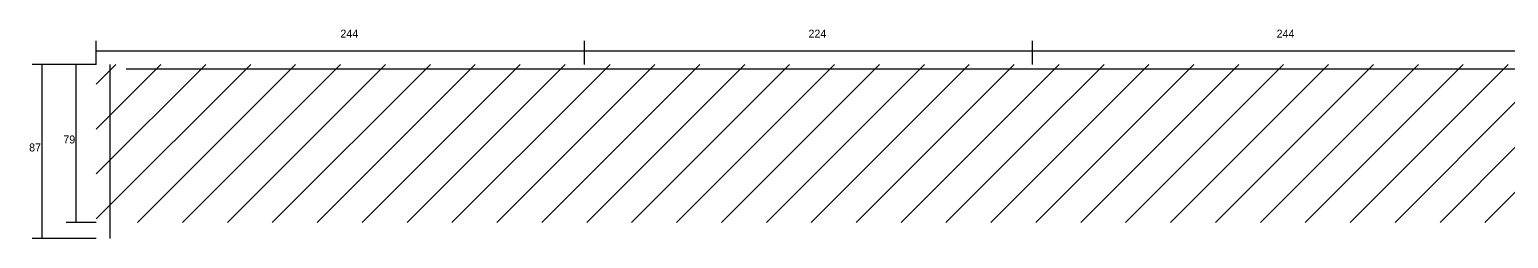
# Model space of a CAD drawing. Header units: metres. Extents: x -10353 to -7596, y 9675 to 10974.
# Drawn here: x -10353 to -9614, y 9719 to 9823 of the extents above; entities that cross this region are included whole.
import ezdxf

# ---------------------------------------------------------------- set-up
doc = ezdxf.new("R2010")
doc.units = ezdxf.units.M
for name, color, linetype in [('COTA', 241, 'Continuous'), ('Hachura', 253, 'Continuous'), ('SARR_2.2x7', 40, 'Continuous')]:
    doc.layers.add(name, color=color, linetype=linetype)

msp = doc.modelspace()

# ---------------------------------------------------------------- hatches: boundary and pattern name
at = {"layer": 'Hachura'}
h = msp.add_hatch(dxfattribs=at)
h.set_pattern_fill('ANSI31', scale=5)
h.paths.add_polyline_path([(-10319.8, 9805.8), (-10319.8, 9726.8), (-10075.8, 9726.8), (-10075.8, 9805.8)])
h = msp.add_hatch(dxfattribs=at)
h.set_pattern_fill('ANSI31', scale=5)
h.paths.add_polyline_path([(-9851.8, 9726.8), (-9851.8, 9805.8), (-10075.8, 9805.8), (-10075.8, 9726.8)])
h = msp.add_hatch(dxfattribs=at)
h.set_pattern_fill('ANSI31', scale=5)
h.paths.add_polyline_path([(-9851.8, 9726.8), (-9607.8, 9726.8), (-9607.8, 9805.8), (-9851.8, 9805.8)])

# ---------------------------------------------------------------- linework, layer by layer
at = {"layer": 'COTA'}
for p, q in [((-10319.8, 9805.8), (-10319.8, 9817.7)), ((-10075.8, 9805.8), (-10075.8, 9817.7)), ((-10075.8, 9805.8), (-10075.8, 9817.7)), ((-9851.8, 9805.8), (-9851.8, 9817.7)), ((-9851.8, 9805.8), (-9851.8, 9817.7)), ((-10319.8, 9812.7), (-10075.8, 9812.7)), ((-10075.8, 9812.7), (-9851.8, 9812.7)), ((-9851.8, 9812.7), (-9607.8, 9812.7)), ((-10319.8, 9805.8), (-10351.9, 9805.8)), ((-10346.9, 9718.8), (-10346.9, 9805.8)), ((-10319.8, 9805.8), (-10334.8, 9805.8)), ((-10329.8, 9726.8), (-10329.8, 9805.8)), ((-10319.8, 9726.8), (-10334.8, 9726.8)), ((-10319.8, 9718.8), (-10351.9, 9718.8))]:
    msp.add_line(p, q, dxfattribs=at)
at = {"layer": 'SARR_2.2x7'}
for p, q in [((-10312.8, 9718.8), (-10312.8, 9805.8)), ((-10304.8, 9803.6), (-10075.8, 9803.6)), ((-10075.8, 9803.6), (-9851.8, 9803.6)), ((-9851.8, 9803.6), (-9607.8, 9803.6))]:
    msp.add_line(p, q, dxfattribs=at)

# ---------------------------------------------------------------- texts
at = {"layer": 'COTA'}
for s, p in [('244', (-10197.8, 9819.2)), ('224', (-9963.8, 9819.2)), ('244', (-9729.8, 9819.2)), ('87', (-10353.4, 9762.3)), ('79', (-10336.3, 9766.3))]:
    msp.add_text(s, height=4, dxfattribs=at).set_placement(p)

doc.saveas('drawing.dxf')
